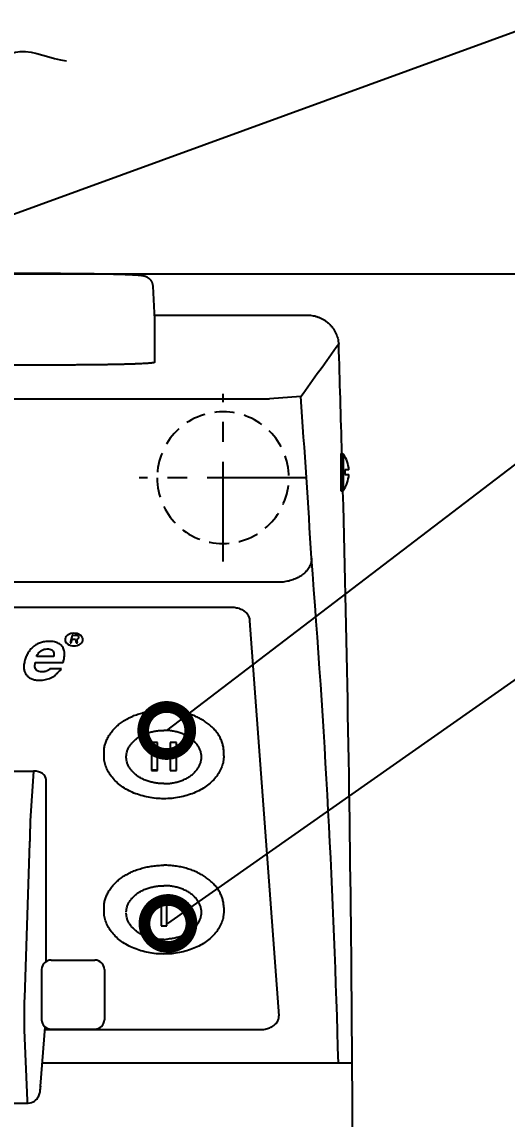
# Model space of a CAD drawing. Extents: x 230 to 4050, y 0 to 2754.
# Drawn here: x 837.5 to 992.3, y 2222.1 to 2571.8 of the extents above; entities that cross this region are included whole.
import ezdxf

# ---------------------------------------------------------------- set-up
doc = ezdxf.new("R2010")
doc.units = 0
doc.header["$PDMODE"] = 3
doc.linetypes.add('CENTER', pattern=[50.8, 31.75, -6.35, 6.35, -6.35])
doc.linetypes.add('HIDDEN', pattern=[9.525, 6.35, -3.175])
doc.layers.get('0').update_dxf_attribs({"linetype": 'CONTINUOUS'})
doc.layers.get('DEFPOINTS').update_dxf_attribs({"linetype": 'CONTINUOUS'})
doc.layers.add('DANMEN', color=7, linetype='CONTINUOUS')
doc.layers.add('SUNPOU', color=7, linetype='CONTINUOUS')
doc.styles.get("Standard").update_dxf_attribs({"font": 'SIMPLEX.shx', "bigfont": 'extfont.shx'})
doc.dimstyles.get("Standard").update_dxf_attribs({"dimscale": 10, "dimtxt": 2, "dimasz": 3, "dimexe": 1, "dimexo": 1, "dimgap": 0.6, "dimtad": 3, "dimdec": 0, "dimzin": 0, "dimdsep": 46, "dimtxsty": 'STANDARD', "dimblk1": 'OPEN', "dimblk2": 'OPEN', "dimsah": 1, "dimcen": 1.5, "dimadec": 0, "dimazin": 0, "dimtfac": 1, "dimtdec": 0, "dimtmove": 0, "dimatfit": 0, "dimldrblk": 'DOTSMALL', "dimfxl": 1, "dimtvp": 1, "dimtolj": 1, "dimtzin": 0, "dimarcsym": 0})

# ---------------------------------------------------------------- blocks, each defined once
blk = doc.blocks.new('_OPEN')
at = {"color": 0, "linetype": 'ByBlock'}
for p, q in [((-1, 0.167), (0, 0)), ((0, 0), (-1, -0.167)), ((0, 0), (-1, 0))]:
    blk.add_line(p, q, dxfattribs=at)
blk = doc.blocks.new('*D4')
at = {"layer": 'DEFPOINTS', "color": 0}
for p in [(801.72, 2491.51), (1088.83, 2491.51), (822.38, 1865.24)]:
    blk.add_point(p, dxfattribs=at)
at = {"layer": 'SUNPOU', "color": 0, "lineweight": -2}
for p, q in [((811.72, 2491.51), (1098.83, 2491.51)), ((1088.83, 1895.24), (1088.83, 2461.51)), ((832.38, 1865.24), (1098.83, 1865.24))]:
    blk.add_line(p, q, dxfattribs=at)
at = {"layer": 'SUNPOU', "color": 0, "lineweight": -2, "xscale": 30, "yscale": 30, "zscale": 30}
for p, rotation in [((1088.83, 2491.51), 90), ((1088.83, 1865.24), 270)]:
    blk.add_blockref('_OPEN', p, dxfattribs=dict(at, rotation=rotation))
at = {"layer": 'SUNPOU', "color": 0, "insert": (1072.83, 2178.38), "char_height": 20, "attachment_point": 5, "rotation": 90}
blk.add_mtext('\\A1;625\\P', dxfattribs=at)
blk = doc.blocks.new('_DotSmall')
at = {"color": 0, "linetype": 'ByBlock', "const_width": 0.5}
blk.add_lwpolyline([(-0.0625, 0, 1), (0.0625, 0, 1)], format="xyb", close=True, dxfattribs=at)
blk = doc.blocks.new('*D14')
at = {"layer": 'DEFPOINTS', "color": 0}
for p in [(872.8, 2491.51), (762.81, 1845.58), (1138.83, 1845.58)]:
    blk.add_point(p, dxfattribs=at)
at = {"layer": 'SUNPOU', "color": 0, "lineweight": -2}
for p, q in [((882.8, 2491.51), (1148.83, 2491.51)), ((1138.83, 2461.51), (1138.83, 1875.58)), ((772.81, 1845.58), (1148.83, 1845.58))]:
    blk.add_line(p, q, dxfattribs=at)
at = {"layer": 'SUNPOU', "color": 0, "lineweight": -2, "xscale": 30, "yscale": 30, "zscale": 30}
for p, rotation in [((1138.83, 2491.51), 90), ((1138.83, 1845.58), 270)]:
    blk.add_blockref('_OPEN', p, dxfattribs=dict(at, rotation=rotation))
at = {"layer": 'SUNPOU', "color": 0, "insert": (1122.83, 2168.55), "char_height": 20, "attachment_point": 5, "rotation": 90}
blk.add_mtext('\\A1;650', dxfattribs=at)
blk = doc.blocks.new('A$C686E1A2D')
at = {"layer": 'DANMEN', "color": 2, "linetype": 'CENTER'}
for p, q in [((0, -26.7), (0, 26.7)), ((-26.7, 0), (26.7, 0))]:
    blk.add_line(p, q, dxfattribs=at)
at = {"layer": 'DANMEN', "color": 4, "linetype": 'HIDDEN'}
blk.add_circle((0, 0), 20.99, dxfattribs=at)

msp = doc.modelspace()

# ---------------------------------------------------------------- linework, layer by layer
at = {"color": 2, "linetype": 'Continuous'}
for p, q in [((849.81, 2491.61), (675.81, 2491.61)), ((849.81, 2491.61), (675.81, 2491.61)), ((849.81, 2491.61), (849.81, 2491.61)), ((879.25, 2487.56), (879.81, 2476.88)), ((879.74, 2478.32), (928.6, 2478.32)), ((879.81, 2476.88), (879.81, 2476.88)), ((879.81, 2476.88), (879.81, 2476.88)), ((879.81, 2476.88), (879.81, 2463.27)), ((849.81, 2462.42), (675.81, 2462.42)), ((609.14, 2451.6), (916.48, 2451.6)), ((926.45, 2452.35), (916.48, 2451.6)), ((939.36, 2422.25), (939.36, 2434.25)), ((939.6, 2434.25), (939.36, 2434.25)), ((939.6, 2434.25), (939.6, 2422.25)), ((940.01, 2434.04), (940.01, 2422.46)), ((940.56, 2429), (940.56, 2427.5)), ((941.83, 2429), (940.56, 2429)), ((940.56, 2427.5), (941.83, 2427.5)), ((939.6, 2422.25), (939.36, 2422.25)), ((919.89, 2393.19), (605.73, 2393.19)), ((621.5, 2385.28), (904.12, 2385.28)), ((910.11, 2381.26), (910.11, 2380.91)), ((910.11, 2380.91), (919.48, 2255.04)), ((684.4, 2333.01), (841.22, 2333.01)), ((841.22, 2333.01), (840.17, 2317.18)), ((845.21, 2272.28), (845.21, 2330.18)), ((839.97, 2310.13), (838.29, 2260.7)), ((843.81, 2269.75), (843.81, 2253.75)), ((846.81, 2272.75), (860.81, 2272.75)), ((863.81, 2269.75), (863.81, 2253.75)), ((919.48, 2255.17), (919.48, 2255.04)), ((919.49, 2254.82), (919.48, 2255.04)), ((838.21, 2250.39), (839.2, 2228.05)), ((843.47, 2232.53), (844.95, 2251.42)), ((844.89, 2250.58), (913.49, 2250.58)), ((846.81, 2250.75), (860.81, 2250.75)), ((942.87, 2239.88), (844.05, 2239.88)), ((843.47, 2232.53), (843.46, 2232.37)), ((821.61, 2227.14), (839.27, 2227.14))]:
    msp.add_line(p, q, dxfattribs=at)
at = {"color": 2}
for p, q in [((853.53, 2376.26), (852.92, 2373.83)), ((853.24, 2373.83), (853.54, 2375.02)), ((855.04, 2376.26), (853.53, 2376.26)), ((853.54, 2375.02), (854.64, 2375.02)), ((854.64, 2375.02), (854.81, 2373.83)), ((855.01, 2374.89), (855.29, 2375.01)), ((855.21, 2373.83), (855.01, 2374.89)), ((855.34, 2376.2), (855.04, 2376.26)), ((855.29, 2375.01), (855.54, 2375.23)), ((855.55, 2376.03), (855.34, 2376.2)), ((855.54, 2375.23), (855.65, 2375.41)), ((855.68, 2375.8), (855.55, 2376.03)), ((855.65, 2375.41), (855.7, 2375.63)), ((855.7, 2375.63), (855.68, 2375.8)), ((852.92, 2373.83), (853.24, 2373.83)), ((854.81, 2373.83), (855.21, 2373.82)), ((841.72, 2367.32), (841.72, 2367.57)), ((841.72, 2367.57), (850.66, 2367.57)), ((842.28, 2369.47), (842.28, 2369.71)), ((847.67, 2369.47), (842.28, 2369.47)), ((847.71, 2370.18), (847.67, 2369.47)), ((841.65, 2366.59), (841.72, 2367.32)), ((850.09, 2365.61), (846.56, 2365.61)), ((878.81, 2342.11), (878.81, 2333.14)), ((880.81, 2342.11), (878.81, 2342.11)), ((880.81, 2333.14), (880.81, 2342.11)), ((884.81, 2342.11), (884.81, 2333.14)), ((886.81, 2342.11), (884.81, 2342.11)), ((886.81, 2333.14), (886.81, 2342.11)), ((863.71, 2337.84), (863.71, 2338.97)), ((901.91, 2337.84), (901.91, 2338.97)), ((878.81, 2333.35), (880.81, 2333.35)), ((878.81, 2333.14), (880.81, 2333.14)), ((884.81, 2333.14), (886.81, 2333.14)), ((881.94, 2292.62), (881.94, 2283.64)), ((883.69, 2292.62), (881.94, 2292.62)), ((883.69, 2283.64), (883.69, 2292.62)), ((863.71, 2288.34), (863.71, 2289.47)), ((881.94, 2283.64), (883.69, 2283.64))]:
    msp.add_line(p, q, dxfattribs=at)
at = {"color": 2, "linetype": 'Continuous'}
for points in [[(839.27, 2227.14), (839.55, 2227.15), (840.09, 2227.22), (840.6, 2227.37), (841.08, 2227.57), (841.51, 2227.82), (841.89, 2228.12), (842.22, 2228.44), (842.5, 2228.78), (842.73, 2229.13), (842.92, 2229.48), (843.06, 2229.82), (843.16, 2230.13), (843.23, 2230.42), (843.28, 2230.67), (843.31, 2230.91), (843.35, 2231.16), (843.38, 2231.43)], [(843.38, 2231.43), (843.41, 2231.73), (843.44, 2232.06), (843.46, 2232.37)]]:
    msp.add_lwpolyline(points, dxfattribs=at)
for centre, radius, start, end in [((-4218.77, 6181.74), 6354.65, 324.064344, 324.250931), ((-7883.37, 2188.72), 8826.39, 1.594038, 1.820511), ((-2051.77, 2228.47), 2986.62, 3.3085, 4.29887), ((939.6, 2433.75), 0.5, 35.3765, 90), ((931.86, 2428.25), 10, 4.3012, 35.3765), ((931.86, 2428.25), 10, 324.6235, 355.6988), ((-2054.22, 2228.4), 3000, 3.7436, 3.76212), ((939.6, 2422.75), 0.5, 270, 324.6235), ((-7883.37, 2188.72), 8826.39, 359.537553, 1.516878), ((-2053.3, 2160.8), 2992.81, 1.51407, 4.6003), ((846.81, 2269.75), 3, 90, 180), ((860.81, 2269.75), 3, 0, 90), ((846.81, 2253.75), 3, 180, 270), ((860.81, 2253.75), 3, 270, 0), ((773.88, 2237.96), 69.8, 355.4085, 355.5429)]:
    msp.add_arc(centre, radius, start, end, dxfattribs=at)
at = {"color": 2}
for centre, radius, start, end in [((852.63, 2374.92), 1.34, 177.5374, 182.4626), ((855.61, 2374.92), 1.34, 357.5374, 2.4626), ((843.84, 2366.24), 5.71, 177.5294, 179.9559)]:
    msp.add_arc(centre, radius, start, end, dxfattribs=at)
at = {"color": 2, "linetype": 'Continuous'}
msp.add_ellipse((841.2, 2330.16), major_axis=(4.01, 0.03), ratio=0.710784, start_param=-0.006126, end_param=1.558671, dxfattribs=at)
at = {"color": 2}
for points, knots in [([(786.96, 2547.26), (795.31, 2543.71), (817.05, 2538.77), (831.6, 2568.02), (846.74, 2559.86), (851.74, 2559.36)], [0, 0, 0, 0, 27.242506, 55.581967, 70.65841, 70.65841, 70.65841, 70.65841]), ([(846.22, 2374.35), (845.72, 2374.35), (844.77, 2374.29), (843.4, 2373.97), (842.17, 2373.42), (841.44, 2372.91), (841.11, 2372.62)], [0, 0, 0, 0, 1.48116, 2.865001, 4.192361, 5.509691, 5.509691, 5.509691, 5.509691]), ([(849.23, 2373.68), (849.02, 2373.79), (848.58, 2373.99), (847.86, 2374.2), (847.06, 2374.33), (846.51, 2374.35), (846.22, 2374.35)], [0, 0, 0, 0, 0.702475, 1.447163, 2.247802, 3.115838, 3.115838, 3.115838, 3.115838]), ([(851.29, 2374.87), (851.3, 2374.65), (851.43, 2374.17), (851.94, 2373.58), (852.71, 2373.14), (853.63, 2372.91), (854.61, 2372.91), (855.53, 2373.14), (856.29, 2373.58), (856.81, 2374.17), (856.94, 2374.65), (856.95, 2374.87)], [0, 0, 0, 0, 0.650141, 1.42789, 2.304182, 3.258762, 4.242546, 5.197126, 6.073418, 6.851168, 7.501308, 7.501308, 7.501308, 7.501308]), ([(856.78, 2375.61), (856.66, 2375.84), (856.29, 2376.27), (855.53, 2376.71), (854.61, 2376.94), (853.63, 2376.94), (852.71, 2376.71), (851.95, 2376.27), (851.57, 2375.84), (851.46, 2375.61)], [0, 0, 0, 0, 0.777749, 1.654042, 2.608622, 3.592405, 4.546985, 5.423278, 6.201027, 6.201027, 6.201027, 6.201027]), ([(841.11, 2372.62), (840.77, 2372.34), (840.15, 2371.7), (839.37, 2370.6), (838.76, 2369.34), (838.47, 2368.44), (838.36, 2367.96)], [0, 0, 0, 0, 1.321465, 2.653526, 4.033649, 5.496069, 5.496069, 5.496069, 5.496069]), ([(842.28, 2369.71), (842.45, 2370.1), (842.84, 2370.78), (843.66, 2371.49), (844.6, 2371.86), (845.26, 2371.93), (845.6, 2371.93)], [0, 0, 0, 0, 1.279979, 2.29346, 3.21633, 4.255024, 4.255024, 4.255024, 4.255024]), ([(845.6, 2371.93), (845.89, 2371.93), (846.38, 2371.89), (847.03, 2371.65), (847.49, 2371.22), (847.68, 2370.69), (847.71, 2370.32), (847.71, 2370.18)], [0, 0, 0, 0, 0.857147, 1.477526, 2.031911, 2.681344, 3.122272, 3.122272, 3.122272, 3.122272]), ([(850.9, 2371.66), (850.76, 2372.09), (850.32, 2372.89), (849.61, 2373.46), (849.23, 2373.68)], [0, 0, 0, 0, 1.346273, 2.666724, 2.666724, 2.666724, 2.666724]), ([(851.08, 2370.73), (851.08, 2370.78), (851.05, 2371.1), (850.99, 2371.41), (850.9, 2371.66)], [0, 0, 0, 0, 0.1538332, 0.9498669, 0.9498669, 0.9498669, 0.9498669]), ([(838.36, 2367.96), (838.25, 2367.54), (838.16, 2367.05), (838.13, 2366.56), (838.13, 2366.49)], [0, 0, 0, 0, 1.29335, 1.489841, 1.489841, 1.489841, 1.489841]), ([(850.66, 2367.57), (850.75, 2367.95), (850.98, 2368.71), (851.07, 2369.65), (851.09, 2370.19), (851.09, 2370.34)], [0, 0, 0, 0, 1.181607, 2.37735, 2.814546, 2.814546, 2.814546, 2.814546]), ([(838.13, 2366.25), (838.13, 2366.01), (838.16, 2365.42), (838.41, 2364.51), (838.76, 2363.89), (838.97, 2363.62)], [0, 0, 0, 0, 0.712918, 1.772285, 2.808497, 2.808497, 2.808497, 2.808497]), ([(843.99, 2364.63), (843.31, 2364.63), (841.94, 2364.89), (841.65, 2366.14), (841.65, 2366.59)], [0, 0, 0, 0, 2.050366, 3.403431, 3.403431, 3.403431, 3.403431]), ([(845.21, 2364.79), (845.13, 2364.77), (844.94, 2364.72), (844.65, 2364.67), (844.33, 2364.64), (844.11, 2364.63), (843.99, 2364.63)], [0, 0, 0, 0, 0.274411, 0.571021, 0.891913, 1.238729, 1.238729, 1.238729, 1.238729]), ([(846.56, 2365.61), (846.43, 2365.51), (846.18, 2365.33), (845.82, 2365.09), (845.51, 2364.91), (845.31, 2364.83), (845.21, 2364.79)], [0, 0, 0, 0, 0.499037, 0.927802, 1.28813, 1.583137, 1.583137, 1.583137, 1.583137]), ([(846.73, 2362.69), (847.02, 2362.81), (847.6, 2363.14), (848.43, 2363.79), (849.27, 2364.62), (849.81, 2365.26), (850.09, 2365.61)], [0, 0, 0, 0, 0.934177, 1.983071, 3.164677, 4.491005, 4.491005, 4.491005, 4.491005]), ([(838.97, 2363.62), (839.18, 2363.34), (839.7, 2362.84), (840.69, 2362.32), (841.88, 2362.02), (842.74, 2361.97), (843.2, 2361.96)], [0, 0, 0, 0, 1.04115, 2.124729, 3.326392, 4.702344, 4.702344, 4.702344, 4.702344]), ([(843.2, 2361.96), (843.82, 2361.96), (845.03, 2362.08), (846.19, 2362.45), (846.73, 2362.69)], [0, 0, 0, 0, 1.845525, 3.620858, 3.620858, 3.620858, 3.620858]), ([(863.71, 2338.97), (863.71, 2339.18), (863.73, 2339.83), (863.88, 2340.9), (864.23, 2342.17), (864.74, 2343.41), (865.42, 2344.6), (866.26, 2345.75), (867.25, 2346.83), (868.37, 2347.84), (869.63, 2348.77), (871.01, 2349.61), (872.49, 2350.35), (874.06, 2351), (875.72, 2351.53), (877.43, 2351.95), (879.2, 2352.25), (881, 2352.43), (882.21, 2352.47), (882.81, 2352.47)], [0, 0, 0, 0, 0.642992, 1.934044, 3.242116, 4.577407, 5.948563, 7.36233, 8.823399, 10.334395, 11.895975, 13.506992, 15.164692, 16.864929, 18.602372, 20.370724, 22.162918, 23.971321, 25.787921, 25.787921, 25.787921, 25.787921]), ([(901.91, 2338.97), (901.91, 2339.18), (901.89, 2339.83), (901.74, 2340.9), (901.4, 2342.17), (900.88, 2343.41), (900.2, 2344.6), (899.36, 2345.75), (898.37, 2346.83), (897.25, 2347.84), (895.99, 2348.77), (894.61, 2349.61), (893.13, 2350.35), (891.56, 2351), (889.91, 2351.53), (888.19, 2351.95), (886.42, 2352.25), (884.62, 2352.43), (883.42, 2352.47), (882.81, 2352.47)], [0, 0, 0, 0, 0.642992, 1.934044, 3.242116, 4.577407, 5.948563, 7.36233, 8.823399, 10.334395, 11.895975, 13.506992, 15.164692, 16.864929, 18.602372, 20.370724, 22.162918, 23.971321, 25.787921, 25.787921, 25.787921, 25.787921]), ([(870.81, 2337.48), (870.81, 2337.65), (870.83, 2338.14), (870.97, 2338.97), (871.29, 2339.94), (871.78, 2340.87), (872.41, 2341.75), (873.18, 2342.58), (874.08, 2343.33), (875.1, 2344.01), (876.22, 2344.6), (877.43, 2345.09), (878.71, 2345.48), (880.05, 2345.76), (881.42, 2345.93), (882.35, 2345.97), (882.81, 2345.97)], [0, 0, 0, 0, 0.493791, 1.487169, 2.499819, 3.542688, 4.624259, 5.750175, 6.923195, 8.143368, 9.408335, 10.713683, 12.053311, 13.419789, 14.804706, 16.199001, 16.199001, 16.199001, 16.199001]), ([(894.81, 2337.48), (894.81, 2337.65), (894.79, 2338.14), (894.65, 2338.97), (894.33, 2339.94), (893.84, 2340.87), (893.21, 2341.75), (892.44, 2342.58), (891.54, 2343.33), (890.52, 2344.01), (889.4, 2344.6), (888.19, 2345.09), (886.91, 2345.48), (885.58, 2345.76), (884.2, 2345.93), (883.28, 2345.97), (882.81, 2345.97)], [0, 0, 0, 0, 0.493791, 1.487169, 2.499819, 3.542688, 4.624259, 5.750175, 6.923195, 8.143368, 9.408335, 10.713683, 12.053311, 13.419789, 14.804706, 16.199001, 16.199001, 16.199001, 16.199001]), ([(882.81, 2324.18), (881.98, 2324.18), (880.32, 2324.26), (877.87, 2324.61), (875.5, 2325.18), (873.26, 2325.96), (871.17, 2326.95), (869.29, 2328.13), (867.63, 2329.47), (866.23, 2330.97), (865.12, 2332.58), (864.31, 2334.28), (863.82, 2336.04), (863.71, 2337.24), (863.71, 2337.84)], [0, 0, 0, 0, 2.497537, 4.974385, 7.411352, 9.789849, 12.095404, 14.316643, 16.444912, 18.479645, 20.425746, 22.294072, 24.106861, 25.888903, 25.888903, 25.888903, 25.888903]), ([(882.81, 2329), (882.35, 2329), (881.42, 2329.03), (880.05, 2329.21), (878.71, 2329.49), (877.43, 2329.88), (876.22, 2330.37), (875.1, 2330.96), (874.08, 2331.63), (873.18, 2332.39), (872.41, 2333.21), (871.78, 2334.1), (871.29, 2335.03), (870.97, 2336), (870.83, 2336.82), (870.81, 2337.32), (870.81, 2337.48)], [0, 0, 0, 0, 1.394296, 2.779212, 4.14569, 5.485318, 6.790666, 8.055633, 9.275806, 10.448826, 11.574743, 12.656314, 13.699182, 14.711832, 15.70521, 16.199001, 16.199001, 16.199001, 16.199001]), ([(901.91, 2337.84), (901.91, 2337.24), (901.8, 2336.04), (901.31, 2334.28), (900.5, 2332.58), (899.39, 2330.97), (897.99, 2329.47), (896.33, 2328.13), (894.44, 2326.95), (892.36, 2325.96), (890.12, 2325.18), (887.75, 2324.61), (885.3, 2324.26), (883.64, 2324.18), (882.81, 2324.18)], [0, 0, 0, 0, 1.780865, 3.593482, 5.462389, 7.409581, 9.44563, 11.575153, 13.797355, 16.103405, 18.481804, 20.918024, 23.393449, 25.888901, 25.888901, 25.888901, 25.888901]), ([(882.81, 2329), (883.28, 2329), (884.2, 2329.03), (885.58, 2329.21), (886.91, 2329.49), (888.19, 2329.88), (889.4, 2330.37), (890.52, 2330.96), (891.54, 2331.63), (892.44, 2332.39), (893.21, 2333.21), (893.84, 2334.1), (894.33, 2335.03), (894.65, 2336), (894.79, 2336.82), (894.81, 2337.32), (894.81, 2337.48)], [0, 0, 0, 0, 1.394296, 2.779212, 4.14569, 5.485318, 6.790666, 8.055633, 9.275806, 10.448826, 11.574743, 12.656314, 13.699182, 14.711832, 15.70521, 16.199001, 16.199001, 16.199001, 16.199001]), ([(863.71, 2289.47), (863.71, 2289.68), (863.73, 2290.33), (863.88, 2291.4), (864.23, 2292.67), (864.74, 2293.91), (865.42, 2295.11), (866.26, 2296.25), (867.25, 2297.33), (868.37, 2298.34), (869.63, 2299.27), (871.01, 2300.11), (872.49, 2300.86), (874.06, 2301.5), (875.72, 2302.03), (877.43, 2302.45), (879.2, 2302.75), (881, 2302.93), (882.21, 2302.98), (882.81, 2302.98)], [0, 0, 0, 0, 0.642992, 1.934044, 3.242116, 4.577407, 5.948563, 7.36233, 8.823399, 10.334395, 11.895975, 13.506992, 15.164692, 16.864929, 18.602372, 20.370724, 22.162918, 23.971321, 25.787921, 25.787921, 25.787921, 25.787921]), ([(901.91, 2289.47), (901.91, 2289.68), (901.89, 2290.33), (901.74, 2291.4), (901.4, 2292.67), (900.88, 2293.91), (900.2, 2295.11), (899.36, 2296.25), (898.37, 2297.33), (897.25, 2298.34), (895.99, 2299.27), (894.61, 2300.11), (893.13, 2300.86), (891.56, 2301.5), (889.91, 2302.03), (888.19, 2302.45), (886.42, 2302.75), (884.62, 2302.93), (883.42, 2302.98), (882.81, 2302.98)], [0, 0, 0, 0, 0.642992, 1.934044, 3.242116, 4.577407, 5.948563, 7.36233, 8.823399, 10.334395, 11.895975, 13.506992, 15.164692, 16.864929, 18.602372, 20.370724, 22.162918, 23.971321, 25.787921, 25.787921, 25.787921, 25.787921]), ([(870.81, 2287.98), (870.81, 2288.15), (870.83, 2288.65), (870.97, 2289.47), (871.29, 2290.44), (871.78, 2291.37), (872.41, 2292.25), (873.18, 2293.08), (874.08, 2293.83), (875.1, 2294.51), (876.22, 2295.1), (877.43, 2295.59), (878.71, 2295.98), (880.05, 2296.26), (881.42, 2296.43), (882.35, 2296.47), (882.81, 2296.47)], [0, 0, 0, 0, 0.493791, 1.487169, 2.499819, 3.542688, 4.624259, 5.750175, 6.923195, 8.143368, 9.408335, 10.713683, 12.053311, 13.419789, 14.804706, 16.199001, 16.199001, 16.199001, 16.199001]), ([(894.81, 2287.98), (894.81, 2288.15), (894.79, 2288.65), (894.65, 2289.47), (894.33, 2290.44), (893.84, 2291.37), (893.21, 2292.25), (892.44, 2293.08), (891.54, 2293.83), (890.52, 2294.51), (889.4, 2295.1), (888.19, 2295.59), (886.91, 2295.98), (885.58, 2296.26), (884.2, 2296.43), (883.28, 2296.47), (882.81, 2296.47)], [0, 0, 0, 0, 0.493791, 1.487169, 2.499819, 3.542688, 4.624259, 5.750175, 6.923195, 8.143368, 9.408335, 10.713683, 12.053311, 13.419789, 14.804706, 16.199001, 16.199001, 16.199001, 16.199001]), ([(882.81, 2274.69), (881.98, 2274.69), (880.32, 2274.76), (877.87, 2275.11), (875.5, 2275.68), (873.26, 2276.47), (871.17, 2277.46), (869.29, 2278.63), (867.63, 2279.98), (866.23, 2281.47), (865.12, 2283.08), (864.31, 2284.78), (863.82, 2286.54), (863.71, 2287.74), (863.71, 2288.34)], [0, 0, 0, 0, 2.497537, 4.974385, 7.411352, 9.789849, 12.095404, 14.316643, 16.444912, 18.479645, 20.425746, 22.294072, 24.106861, 25.888903, 25.888903, 25.888903, 25.888903]), ([(882.81, 2279.27), (882.35, 2279.27), (881.42, 2279.31), (880.05, 2279.48), (878.71, 2279.76), (877.43, 2280.15), (876.22, 2280.64), (875.1, 2281.23), (874.08, 2281.9), (873.18, 2282.66), (872.41, 2283.48), (871.78, 2284.37), (871.29, 2285.3), (870.97, 2286.27), (870.83, 2287.09), (870.81, 2287.59), (870.81, 2287.75)], [0, 0, 0, 0, 1.394296, 2.779212, 4.14569, 5.485318, 6.790666, 8.055633, 9.275806, 10.448826, 11.574743, 12.656314, 13.699182, 14.711832, 15.70521, 16.199001, 16.199001, 16.199001, 16.199001]), ([(901.91, 2289.47), (901.91, 2288.5), (901.92, 2286.91), (901.31, 2284.78), (900.5, 2283.08), (899.39, 2281.47), (897.99, 2279.98), (896.33, 2278.63), (894.44, 2277.45), (892.36, 2276.46), (890.12, 2275.68), (887.75, 2275.11), (885.3, 2274.76), (883.64, 2274.69), (882.81, 2274.69)], [0, 0, 0, 0, 2.909394, 4.722011, 6.590917, 8.53811, 10.574159, 12.703682, 14.925884, 17.231933, 19.610332, 22.046552, 24.521978, 27.01743, 27.01743, 27.01743, 27.01743]), ([(882.81, 2279.27), (883.28, 2279.27), (884.18, 2279.64), (885.58, 2279.68), (886.91, 2280), (888.19, 2280.38), (889.4, 2280.87), (890.52, 2281.46), (891.54, 2282.13), (892.44, 2282.89), (893.21, 2283.72), (893.84, 2284.6), (894.33, 2285.53), (894.65, 2286.5), (894.79, 2287.32), (894.81, 2287.82), (894.81, 2287.98)], [0, 0, 0, 0, 1.4225, 2.807417, 4.173895, 5.513523, 6.818871, 8.083838, 9.304011, 10.477031, 11.602947, 12.684518, 13.727387, 14.740037, 15.733415, 16.227206, 16.227206, 16.227206, 16.227206])]:
    msp.add_open_spline(points, degree=3, knots=knots, dxfattribs=at)
at = {"color": 2, "linetype": 'Continuous'}
for points, knots in [([(849.81, 2491.61), (850.37, 2491.61), (851.49, 2491.61), (853.17, 2491.6), (854.83, 2491.59), (856.47, 2491.58), (858.09, 2491.57), (859.67, 2491.55), (861.21, 2491.53), (862.71, 2491.51), (864.15, 2491.49), (865.53, 2491.46), (866.85, 2491.43), (868.11, 2491.4), (869.29, 2491.36), (870.39, 2491.32), (871.42, 2491.28), (872.33, 2491.24), (873.12, 2491.2), (873.75, 2491.16), (874.26, 2491.13), (874.67, 2491.1), (875.01, 2491.07), (875.29, 2491.04), (875.53, 2491.01), (875.69, 2490.99), (875.76, 2490.98), (875.77, 2490.98)], [0, 0, 0, 0, 1.685478, 3.364065, 5.028908, 6.673221, 8.290316, 9.873637, 11.416794, 12.913601, 14.358112, 15.74467, 17.06795, 18.323028, 19.505466, 20.611436, 21.637846, 22.579749, 23.368641, 23.991869, 24.490304, 24.894569, 25.227495, 25.506584, 25.745515, 25.955246, 25.976959, 25.976959, 25.976959, 25.976959]), ([(875.77, 2490.98), (875.83, 2490.97), (875.94, 2490.95), (876.11, 2490.92), (876.27, 2490.89), (876.44, 2490.85), (876.6, 2490.81), (876.76, 2490.76), (876.92, 2490.7), (877.09, 2490.63), (877.27, 2490.55), (877.44, 2490.46), (877.62, 2490.35), (877.82, 2490.22), (878.02, 2490.06), (878.22, 2489.87), (878.41, 2489.67), (878.59, 2489.44), (878.76, 2489.18), (878.92, 2488.89), (879.05, 2488.58), (879.15, 2488.26), (879.22, 2487.92), (879.24, 2487.68), (879.25, 2487.56)], [0, 0, 0, 0, 0.167306, 0.342732, 0.511728, 0.676816, 0.846525, 1.008519, 1.180381, 1.369928, 1.55023, 1.762107, 1.959539, 2.191621, 2.467821, 2.716298, 3.015308, 3.304159, 3.60523, 3.948709, 4.280712, 4.610316, 4.961123, 5.326437, 5.326437, 5.326437, 5.326437]), ([(928.6, 2478.32), (928.91, 2478.32), (929.53, 2478.29), (930.45, 2478.16), (931.36, 2477.94), (932.25, 2477.64), (933.1, 2477.27), (933.91, 2476.81), (934.68, 2476.28), (935.39, 2475.68), (936.04, 2475.01), (936.64, 2474.29), (937.16, 2473.52), (937.6, 2472.7), (937.97, 2471.84), (938.26, 2470.96), (938.46, 2470.05), (938.54, 2469.43), (938.56, 2469.12)], [0, 0, 0, 0, 0.928534, 1.861498, 2.794284, 3.723058, 4.652072, 5.585285, 6.518464, 7.447408, 8.376242, 9.309327, 10.24278, 11.172154, 12.100974, 13.033598, 13.966602, 14.895222, 14.895222, 14.895222, 14.895222]), ([(876.8, 2462.89), (876.57, 2462.88), (876.01, 2462.85), (875.11, 2462.81), (874.05, 2462.76), (872.9, 2462.72), (871.65, 2462.68), (870.32, 2462.64), (868.91, 2462.61), (867.42, 2462.58), (865.86, 2462.55), (864.24, 2462.52), (862.57, 2462.5), (860.84, 2462.47), (859.07, 2462.46), (857.26, 2462.44), (855.42, 2462.43), (853.57, 2462.42), (851.69, 2462.42), (850.44, 2462.42), (849.81, 2462.42)], [0, 0, 0, 0, 0.704698, 1.665162, 2.725411, 3.881294, 5.128277, 6.461458, 7.875592, 9.365114, 10.924157, 12.546579, 14.225985, 15.955758, 17.729077, 19.538951, 21.378246, 23.239707, 25.115995, 26.999711, 26.999711, 26.999711, 26.999711]), ([(879.81, 2463.27), (879.81, 2463.24), (879.71, 2463.19), (879.54, 2463.15), (879.24, 2463.1), (878.83, 2463.05), (878.3, 2463), (877.67, 2462.95), (877.21, 2462.92), (876.96, 2462.9)], [0, 0, 0, 0, 0.079721, 0.264884, 0.564392, 0.978807, 1.507103, 2.14748, 2.897567, 2.897567, 2.897567, 2.897567]), ([(929.87, 2400.84), (929.88, 2400.62), (929.87, 2400.17), (929.76, 2399.5), (929.56, 2398.84), (929.28, 2398.2), (928.91, 2397.57), (928.47, 2396.96), (927.95, 2396.39), (927.36, 2395.85), (926.7, 2395.35), (925.99, 2394.89), (925.22, 2394.48), (924.41, 2394.12), (923.55, 2393.82), (922.66, 2393.57), (921.75, 2393.38), (920.83, 2393.25), (920.2, 2393.2), (919.89, 2393.19)], [0, 0, 0, 0, 0.664417, 1.336548, 2.021652, 2.724257, 3.447974, 4.1954, 4.968102, 5.766652, 6.590706, 7.43909, 8.309912, 9.200661, 10.108311, 11.029425, 11.960248, 12.896808, 13.835002, 13.835002, 13.835002, 13.835002]), ([(904.12, 2385.28), (904.62, 2385.28), (905.61, 2385.2), (907.01, 2384.81), (908.25, 2384.18), (909.23, 2383.35), (909.89, 2382.36), (910.08, 2381.62), (910.11, 2381.26)], [0, 0, 0, 0, 1.490877, 2.972327, 4.346228, 5.611224, 6.785663, 7.860276, 7.860276, 7.860276, 7.860276]), ([(840.17, 2317.18), (840.16, 2316.84), (840.13, 2316.12), (840.1, 2315.01), (840.06, 2313.84), (840.03, 2312.62), (840, 2311.38), (839.98, 2310.55), (839.97, 2310.13)], [0, 0, 0, 0, 1.033277, 2.148126, 3.327279, 4.551934, 5.802561, 7.059832, 7.059832, 7.059832, 7.059832]), ([(838.29, 2260.7), (838.28, 2260.15), (838.26, 2259.08), (838.23, 2257.51), (838.21, 2256), (838.19, 2254.6), (838.19, 2253.32), (838.19, 2252.19), (838.2, 2251.23), (838.21, 2250.65), (838.21, 2250.39)], [0, 0, 0, 0, 1.632515, 3.217882, 4.7286, 6.13835, 7.42265, 8.559201, 9.528243, 10.313032, 10.313032, 10.313032, 10.313032]), ([(913.49, 2250.58), (914.02, 2250.58), (915.07, 2250.68), (916.56, 2251.12), (917.84, 2251.83), (918.82, 2252.76), (919.38, 2253.8), (919.49, 2254.52), (919.49, 2254.82)], [0, 0, 0, 0, 1.589871, 3.166554, 4.614855, 5.938494, 7.167873, 8.079552, 8.079552, 8.079552, 8.079552]), ([(839.2, 2228.05), (839.2, 2227.89), (839.19, 2227.6), (839.25, 2227.4), (839.22, 2227.13), (839.26, 2227.15), (839.26, 2227.15)], [0, 0, 0, 0, 0.4606157, 0.7626361, 0.9021998, 0.9053712, 0.9053712, 0.9053712, 0.9053712])]:
    msp.add_open_spline(points, degree=3, knots=knots, dxfattribs=at)
at = {"color": 2}
for points in [[(851.32, 2375.22), (851.3, 2375.14), (851.29, 2375.06), (851.29, 2374.98)], [(851.46, 2375.61), (851.39, 2375.49), (851.35, 2375.35), (851.32, 2375.22)], [(856.92, 2375.22), (856.89, 2375.35), (856.84, 2375.49), (856.78, 2375.61)], [(856.95, 2374.98), (856.95, 2375.06), (856.94, 2375.14), (856.92, 2375.22)], [(851.09, 2370.34), (851.09, 2370.47), (851.09, 2370.6), (851.08, 2370.73)]]:
    msp.add_open_spline(points, degree=3, dxfattribs=at)

# ---------------------------------------------------------------- block references
at = {"color": 2, "xscale": -1}
msp.add_blockref('A$C686E1A2D', (901.66, 2426.51), dxfattribs=at)

# ---------------------------------------------------------------- dimensions: what is measured, and where the dimension line sits
at = {"layer": 'SUNPOU'}
for base, p1, p2, text, picture, middle in [((1138.83, 1845.58), (872.8, 2491.51), (762.81, 1845.58), '650', '*D14', (1122.83, 2168.55)), ((1088.83, 2491.51), (822.38, 1865.24), (801.72, 2491.51), '625\\P', '*D4', (1072.83, 2178.38))]:
    dim = msp.add_linear_dim(base=base, p1=p1, p2=p2, angle=90, text=text, dimstyle='STANDARD', dxfattribs=at)
    dim.commit()
    dim.dimension.update_dxf_attribs({"geometry": picture, "text_midpoint": middle})

# ---------------------------------------------------------------- leaders
for points in [[(817.74, 2504.28), (1002.95, 2571.77)], [(883.7, 2345.94), (1001.98, 2436.19)], [(884.1, 2284.42), (1001.98, 2367.08)]]:
    msp.add_leader(points, dimstyle='STANDARD', dxfattribs=at)

doc.saveas('drawing.dxf')
